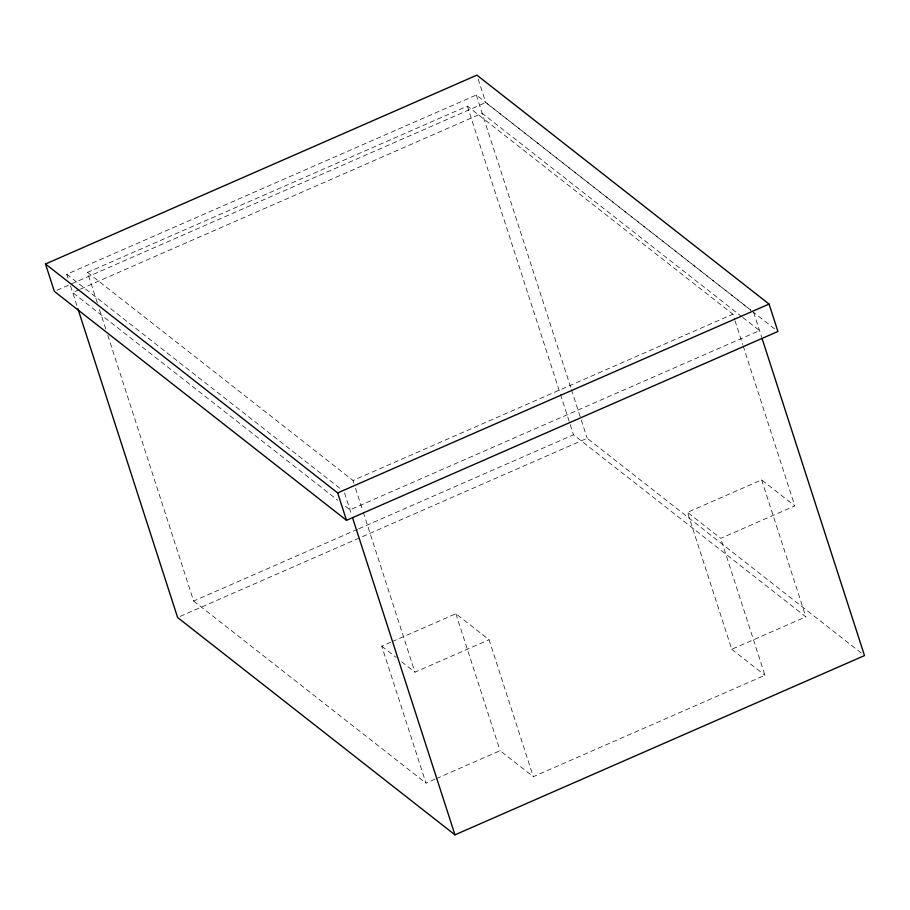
<?xml version="1.0" encoding="UTF-8"?>
<svg xmlns="http://www.w3.org/2000/svg" width="910" height="910" viewBox="0 0 910 910"><rect width="100%" height="100%" fill="white"/><g stroke="black" fill="none" stroke-linecap="round" stroke-linejoin="round"><path stroke-width="0.68" stroke-dasharray="4.55 3.41" d="M68.022 278.176L66.76 274.263L476.283 95.004L750.682 310.014M97.302 302.802L87.485 272.397L467.365 106.117L732.903 314.189L734.586 319.41M56.943 290.244L485.758 102.546L751.148 310.503M79.147 289.676L72.652 292.519L337.69 500.204M80.455 289.107L482.186 113.261L741.639 316.566M87.485 272.397L353.023 480.469L732.903 314.189M107.767 335.198L193.637 601.055L357.55 529.301M358.858 528.733L573.516 434.775L805.862 616.832L731.742 649.285L687.505 512.341L761.636 479.9L794.828 505.903L720.709 538.345L687.505 512.341M180.1 616.445L587.155 438.267L862.532 654.04M435.082 779.131L425.982 783.123L381.756 646.18L390.856 642.198M392.153 641.63L455.876 613.738L489.068 639.741L533.294 776.685L764.935 675.288L720.709 538.345M401.663 661.786L414.949 672.183L489.068 639.741M436.39 778.562L500.102 750.67L533.294 776.685M752.263 311.368L774.569 328.851M742.753 317.442L759.532 330.58L349.997 509.839L343.286 504.584M731.742 649.285L764.935 675.288M66.76 274.263L341.148 489.273M381.756 646.18L396.134 657.452M193.637 601.055L425.982 783.123M753.628 312.323L761.704 337.326M735.007 320.707L742.708 344.549M743.14 345.891L794.828 505.903M761.636 479.9L805.862 616.832M478.171 79.068L485.758 102.546M476.283 95.004L571.036 388.365M571.48 389.719L587.155 438.267M467.365 106.117L560.003 392.938M560.435 394.292L573.516 434.775M455.876 613.738L500.102 750.67M353.023 480.469L353.865 483.085M355.548 488.295L362.828 510.828M363.261 512.182L414.949 672.183M344.515 492.89L351.738 515.242M99.486 309.548L106.015 329.795M70.548 286.002L77.441 307.364"/><path stroke-width="1.36" d="M45.5 263.991L476.908 75.155L769.064 304.076L777.913 331.467L346.505 520.304L54.35 291.382L45.5 263.991L337.655 492.913L346.505 520.304M337.655 492.913L769.064 304.076M77.885 308.706L177.621 617.526L454.966 834.845L864.5 655.587L762.136 338.668M352.614 517.938L454.966 834.845"/></g></svg>
